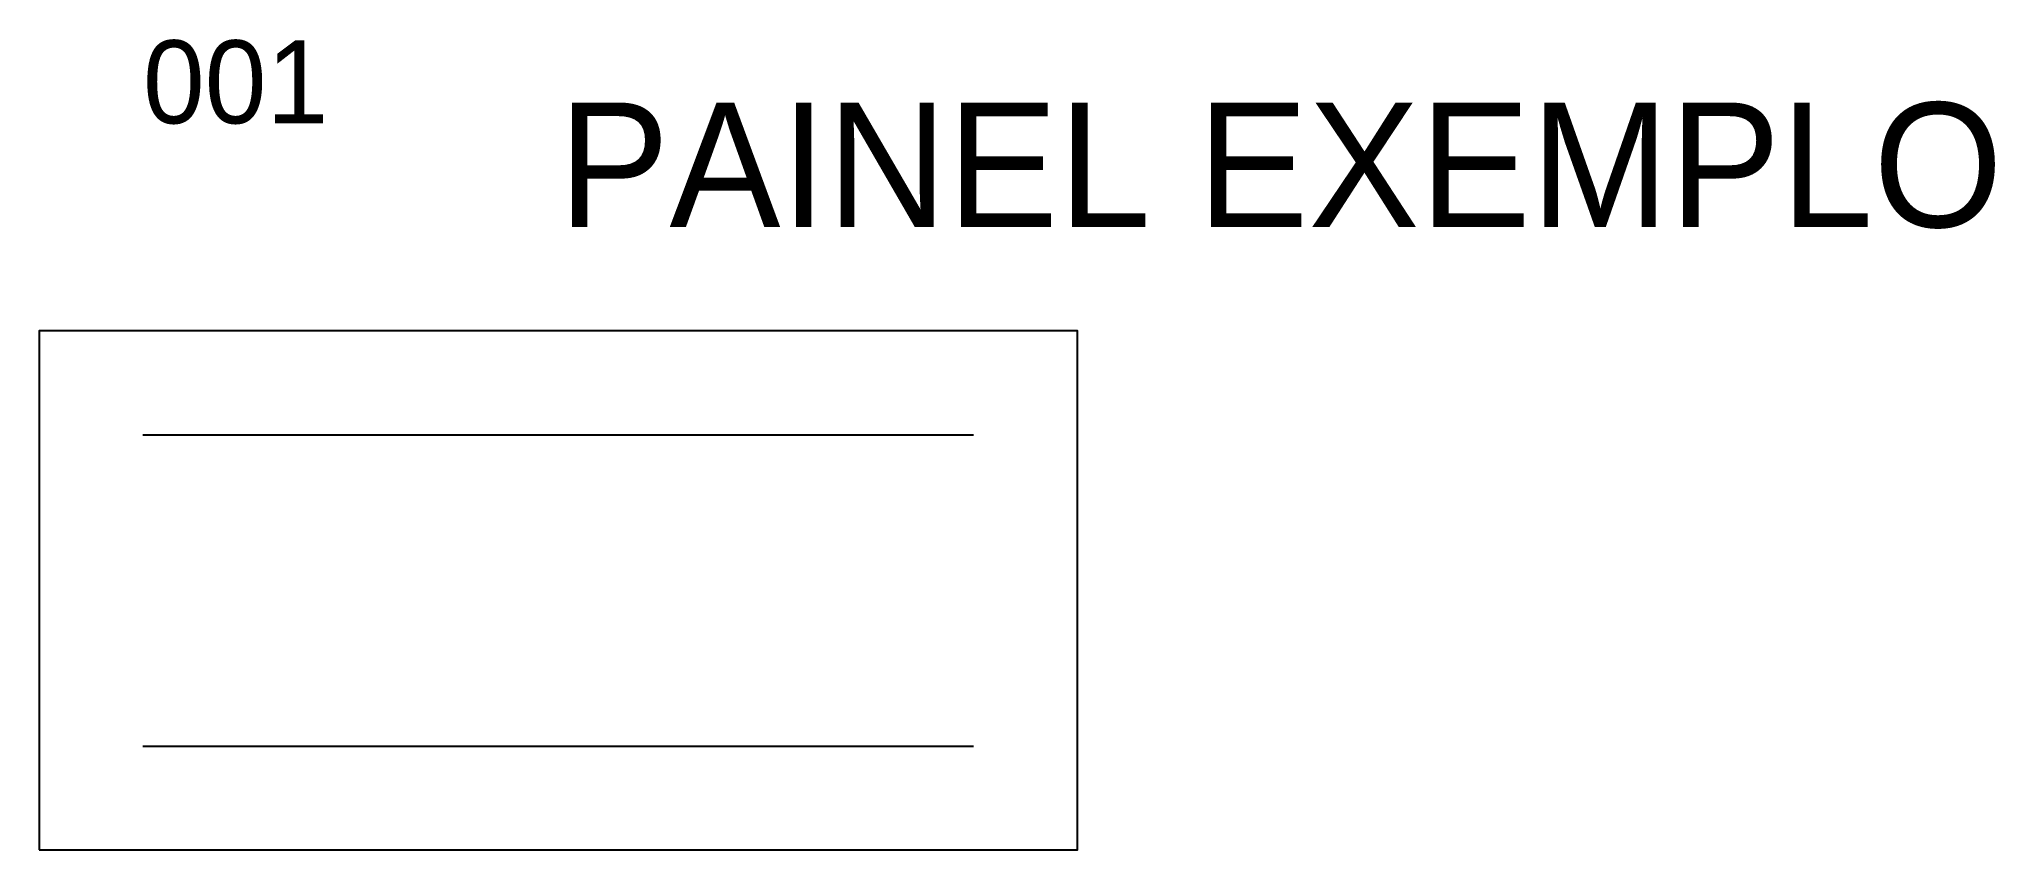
# Model space of a CAD drawing. Header units: metres. Extents: x 0 to 188, y 0 to 78.
import ezdxf

# ---------------------------------------------------------------- set-up
doc = ezdxf.new("R2010")
doc.units = ezdxf.units.M
for name, color, linetype in [('NOMENCLATURA', 7, 'Continuous'), ('Painéis', 255, 'Continuous'), ('SARR_2.2x7', 30, 'Continuous')]:
    doc.layers.add(name, color=color, linetype=linetype)

msp = doc.modelspace()

# ---------------------------------------------------------------- linework, layer by layer
at = {"layer": 'Painéis'}
msp.add_lwpolyline([(0, 0), (100, 0), (100, 50), (0, 50), (0, 0)], dxfattribs=at)
at = {"layer": 'SARR_2.2x7'}
for points in [[(10, 40), (90, 40)], [(10, 10), (90, 10)]]:
    msp.add_lwpolyline(points, dxfattribs=at)

# ---------------------------------------------------------------- texts
at = {"layer": 'NOMENCLATURA'}
for s, height, p in [('001', 8, (10, 70)), ('PAINEL EXEMPLO', 12, (50, 60))]:
    msp.add_text(s, height=height, dxfattribs=at).set_placement(p)

doc.saveas('drawing.dxf')
